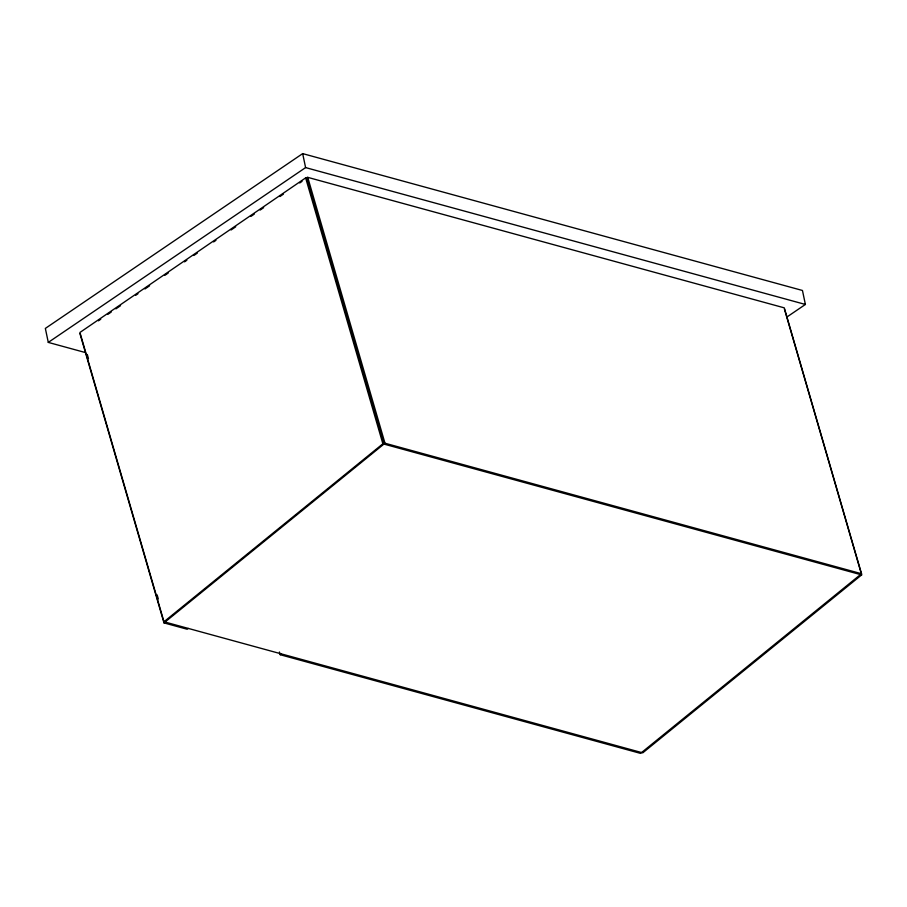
<?xml version="1.0" encoding="UTF-8"?>
<svg xmlns="http://www.w3.org/2000/svg" width="907" height="907" viewBox="0 0 907 907"><rect width="100%" height="100%" fill="white"/><g stroke="black" fill="none" stroke-linecap="round" stroke-linejoin="round"><path stroke-width="1.36" d="M784.408 309.015L861.65 574.891L642.734 752.855L163.974 621.76L79.929 332.472L305.636 177.908L307.734 177.353L784.283 307.847L861.525 573.734L640.535 753.388L280.218 654.718L279.424 651.997M163.974 621.76L382.879 443.795L861.65 574.891M79.941 333.617L163.986 622.894L384.976 443.228L861.525 573.734M188.271 628.415L187.227 629.254L163.986 622.894M280.218 654.718L281.261 653.868M98.432 320.817L100.756 319.219M107.74 314.434L111.232 312.053M115.881 308.868L120.54 305.67M135.665 295.319L137.989 293.721M144.973 288.948L149.621 285.762M164.757 275.399L168.237 273.007M184.529 261.851L186.853 260.264M193.837 255.479L197.329 253.087M213.621 241.931L215.945 240.344M231.07 229.981L235.718 226.795M250.842 216.444L254.334 214.052M260.15 210.061L263.642 207.68M279.934 196.524L283.426 194.132M299.707 182.976L302.042 181.389M786.686 317.167L805.393 304.457L802.457 290.478L302.666 153.612L45.35 328.413L48.286 342.404L85.156 352.494M48.286 342.404L305.602 167.591L805.393 304.457M307.734 177.353L384.976 443.228M306.691 178.191L383.933 444.079M305.636 177.908L382.879 443.795M87.299 354.49L88.478 358.571M157.138 594.879L158.317 598.96M302.666 153.612L305.602 167.591"/></g></svg>
